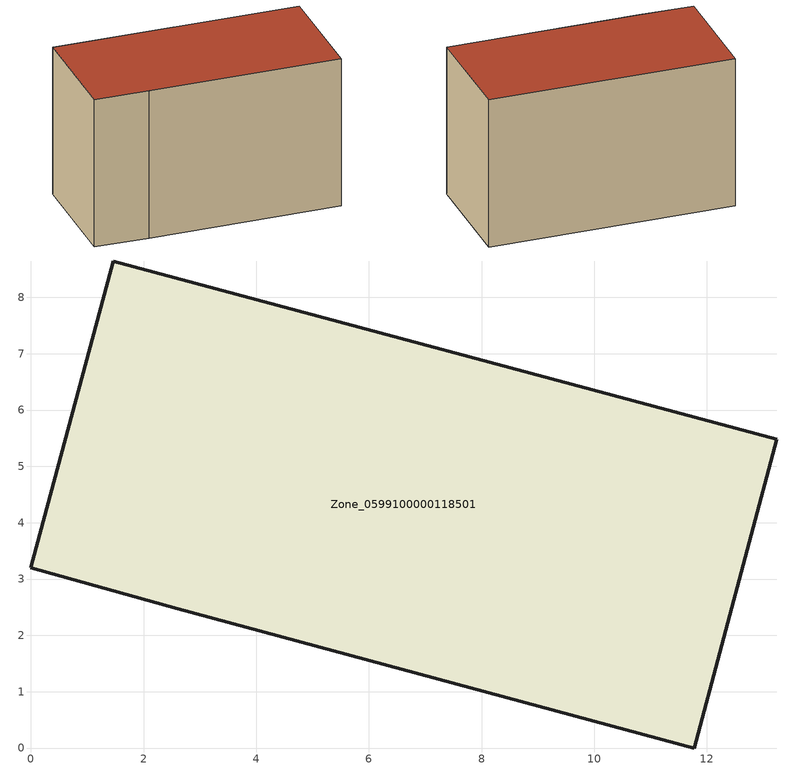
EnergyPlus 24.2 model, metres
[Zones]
Zone_0599100000118501
 floor ground (C_G): 1.46,8.64 13.24,5.48 11.78,0 2.61,2.47 0,3.2 z0
 wall outside (C_F): 2.61,2.47 11.78,0 13.24,5.48 1.46,8.64 0,3.2 2.61,2.47 z0:7.72
 roof outside (C_R): 13.24,5.48 1.46,8.64 0,3.2 2.61,2.47 11.78,0 z7.72
[BUILDING]
Pand.0599100000118501: North Axis=0; Terrain=City; Loads Convergence Tolerance Value=0.04; Temperature Convergence Tolerance Value=0.4; Solar Distribution=FullExterior; Maximum Number of Warmup Days=25; Minimum Number of Warmup Days=1
[Site:Location]
Rotterdam.The.Hague.AP_ZH_NLD Design_Conditions: Latitude=51.96; Longitude=4.45; Time Zone=1; Elevation=-4.5
[SITE:GROUNDTEMPERATURE:BUILDINGSURFACE]
18, 18, 18, 18, 18, 18, 18, 18, 18, 18, 18, 18
[MATERIAL] Thermal Absorptance=0.9; Solar Absorptance=0.7; Visible Absorptance=0.7
Name | Roughness | Thickness | Conductivity | Density | Specific Heat
G.TC.1975-1991 | MediumSmooth | 0.15 | 0.288461 | 540 | 1210
F.TC.1975-1991 | Rough | 0.3 | 0.230769 | 1920 | 840
R.TC.1975-1991 | MediumRough | 0.2 | 0.153846 | 1500 | 1000
[CONSTRUCTION]
C_G: G.TC.1975-1991
C_F: F.TC.1975-1991
C_R: R.TC.1975-1991
[ZONE]
Zone_0599100000118501: Type=1; Multiplier=1; Ceiling Height=Autocalculate; Volume=Autocalculate; Floor Area=autocalculate; Part of Total Floor Area=Yes
[ZONEINFILTRATION:DESIGNFLOWRATE]
Infil_Zone_0599100000118501: Zone or ZoneList or Space or SpaceList=Zone_0599100000118501; Schedule=AlwaysOn; Design Flow Rate Calculation Method=Flow/Area; Flow Rate per Floor Area=0.003; Constant Term Coefficient=1; Temperature Term Coefficient=0; Velocity Term Coefficient=0; Velocity Squared Term Coefficient=0
[HVACTEMPLATE:ZONE:IDEALLOADSAIRSYSTEM]
Zone_0599100000118501: Maximum Heating Supply Air Temperature=50; Minimum Cooling Supply Air Temperature=13; Maximum Heating Supply Air Humidity Ratio=0.0156; Minimum Cooling Supply Air Humidity Ratio=0.0077; Heating Limit=NoLimit; Cooling Limit=NoLimit; Dehumidification Control Type=ConstantSensibleHeatRatio; Cooling Sensible Heat Ratio=0.7; Dehumidification Setpoint=60; Humidification Control Type=None; Humidification Setpoint=30; Outdoor Air Method=None; Outdoor Air Flow Rate per Person=0.00944; Outdoor Air Flow Rate per Zone Floor Area=0; Outdoor Air Flow Rate per Zone=0; Demand Controlled Ventilation Type=None; Outdoor Air Economizer Type=NoEconomizer; Heat Recovery Type=None; Sensible Heat Recovery Effectiveness=0.7; Latent Heat Recovery Effectiveness=0.65
[ZONECONTROL:THERMOSTAT]
ThermostatControl_Zone_0599100000118501: Zone or ZoneList=Zone_0599100000118501; Control Type Schedule=DualSetpointControlType; Control 1=Thermostat_Zone_0599100000118501; Temperature Difference Between Cutout And Setpoint=0
[THERMOSTATSETPOINT:DUALSETPOINT]
Thermostat_Zone_0599100000118501: Heating Setpoint Temperature Schedule=HeatingSetpoint_Zone_0599100000118501; Cooling Setpoint Temperature Schedule=CoolingSetpoint_Zone_0599100000118501
[SCHEDULE:COMPACT]
HeatingSetpoint_Zone_0599100000118501: Through: 12/31, For: AllDays, Until: 24:00, 21
CoolingSetpoint_Zone_0599100000118501: Through: 12/31, For: AllDays, Until: 24:00, 24
DualSetpointControlType: Through: 12/31, For: AllDays, Until: 24:00, 4
AlwaysOn: Through: 12/31, For: AllDays, Until: 24:00, 1
